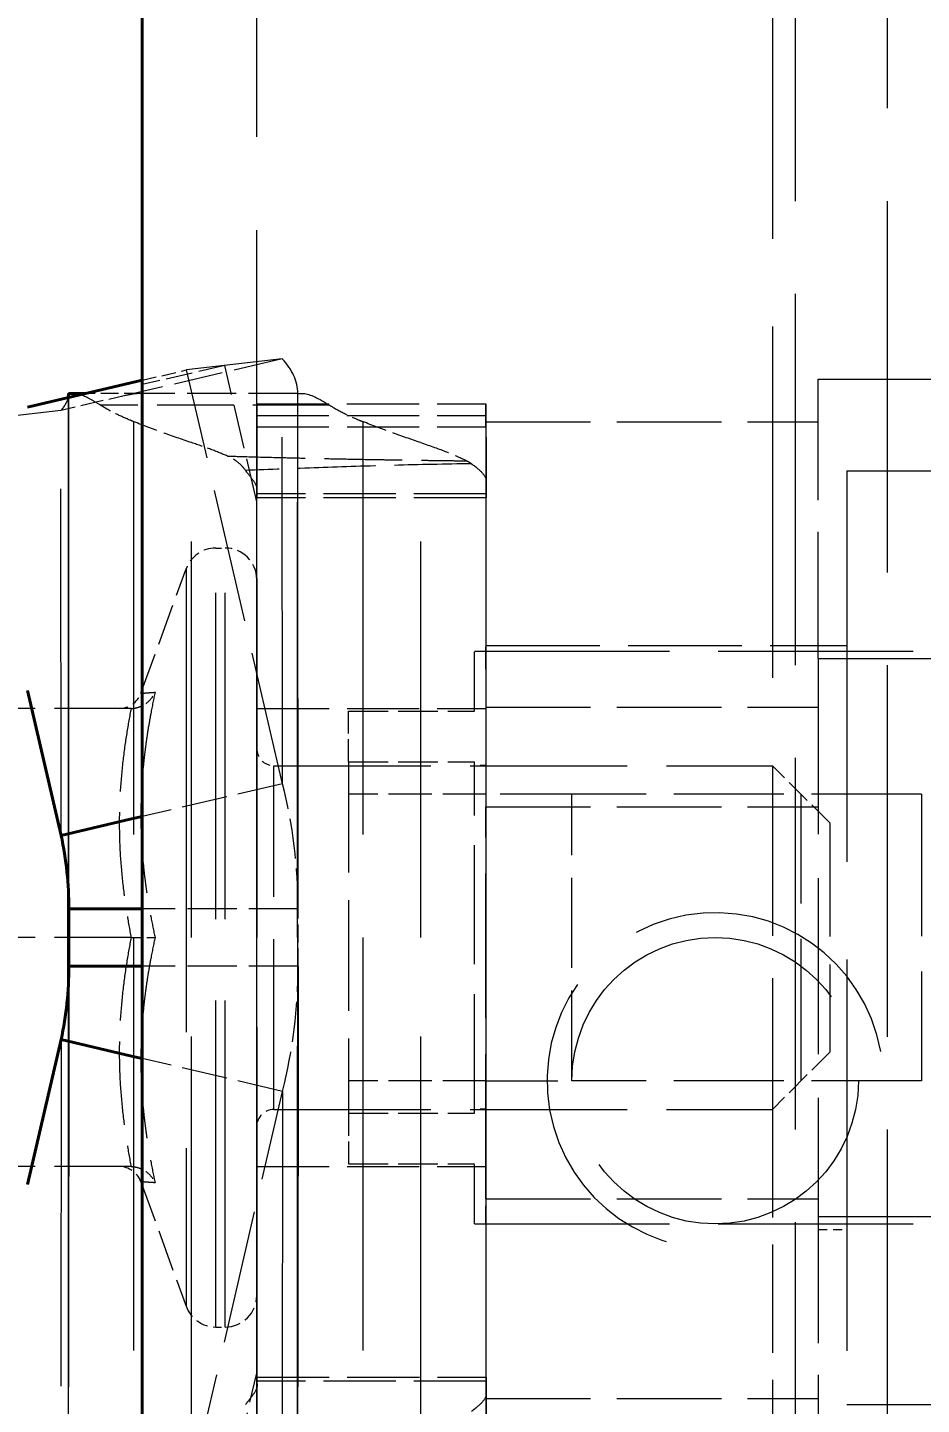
# Model space of a CAD drawing. Header units: millimetres. Extents: x 0 to 2523, y 0 to 1782.
# Drawn here: x 504.71 to 520.31, y 1027.92 to 1051.95 of the extents above; entities that cross this region are included whole.
import ezdxf

# ---------------------------------------------------------------- set-up
doc = ezdxf.new("R2010")
doc.units = ezdxf.units.MM
doc.header["$LTSCALE"] = 3
doc.linetypes.add('DASHED', pattern=[0.2067, 0.1654, -0.0413])
for name, color, linetype, lineweight in [('가려진 것(ISO)', 2, 'DASHED', 18), ('가려진 좁은 것(ISO)', 2, 'DASHED', 18), ('가시적인 것(ISO)', 3, 'Continuous', 40), ('가시적인 좁은 것(ISO)', 3, 'Continuous', 35), ('치수(ISO)', 2, 'Continuous', 25)]:
    doc.layers.add(name, color=color, linetype=linetype, lineweight=lineweight)
doc.styles.add('치수 텍스트_PSTEK_POSCO', font='isocp.shx')
doc.dimstyles.new('치수_PSTEK_POSCO', dxfattribs={"dimscale": 3, "dimtxt": 2.5, "dimasz": 1.5, "dimexe": 1, "dimexo": 1.5, "dimgap": 1, "dimtad": 1, "dimrnd": 1e-08, "dimdsep": 46, "dimtxsty": '치수 텍스트_PSTEK_POSCO', "dimcen": 0.09, "dimdle": 10, "dimclrd": 7, "dimclre": 7, "dimclrt": 2, "dimadec": 1, "dimazin": 2, "dimtfac": 1, "dimtmove": 0, "dimatfit": 3, "dimfxl": 0, "dimtolj": 1, "dimlwd": -1, "dimlwe": -1, "dimarcsym": 0})

# ---------------------------------------------------------------- blocks, each defined once
blk = doc.blocks.new('*D110')
at = {"layer": 'Defpoints', "color": 0, "transparency": 16777216}
for p in [(311.712, 1219.605), (311.712, 1166.067), (559.712, 953.067)]:
    blk.add_point(p, dxfattribs=at)
at = {"layer": '치수(ISO)', "color": 7, "transparency": 16777216}
for p, q in [((311.712, 1170.567), (311.712, 1222.605)), ((559.712, 957.567), (559.712, 1222.605)), ((555.212, 1219.605), (316.212, 1219.605))]:
    blk.add_line(p, q, dxfattribs=at)
for points in [[(316.212, 1220.355), (316.212, 1218.855), (311.712, 1219.605)], [(555.212, 1220.355), (555.212, 1218.855), (559.712, 1219.605)]]:
    blk.add_solid(points, dxfattribs=at)
at = {"layer": '치수(ISO)', "color": 2, "transparency": 16777216, "insert": (428.491, 1226.355), "char_height": 7.5, "attachment_point": 4, "style": '치수 텍스트_PSTEK_POSCO'}
blk.add_mtext('\\A1;248', dxfattribs=at)

msp = doc.modelspace()

# ---------------------------------------------------------------- linework, layer by layer
at = {"layer": '가려진 것(ISO)', "ltscale": 13.134298}
msp.add_line((508.7116, 488.0669), (508.7116, 1164.0669), dxfattribs=at)
at = {"layer": '가려진 것(ISO)', "ltscale": 13.068692}
for p, q in [((518.1116, 514.0669), (518.1116, 1138.0669)), ((519.7116, 1138.0669), (519.7116, 514.0669))]:
    msp.add_line(p, q, dxfattribs=at)
at = {"layer": '가려진 것(ISO)', "ltscale": 1.731117}
for p, q in [((509.1557, 1046.1683), (506.5217, 1045.5532)), ((509.427, 1045.5669), (506.7002, 1045.5669))]:
    msp.add_line(p, q, dxfattribs=at)
at = {"layer": '가려진 것(ISO)', "ltscale": 10.630617}
for p, q in [((509.1557, 1046.1683), (507.4884, 1045.9763)), ((505.2918, 1045.2659), (503.6244, 1045.074))]:
    msp.add_line(p, q, dxfattribs=at)
at = {"layer": '가려진 것(ISO)', "ltscale": 0.510403}
msp.add_line((506.7116, 1045.7949), (507.4884, 1045.9763), dxfattribs=at)
at = {"layer": '가려진 것(ISO)', "ltscale": 4.708343}
for p, q in [((509.1613, 1038.7522), (507.4884, 1045.9763)), ((507.4884, 1026.1574), (509.1613, 1033.3815))]:
    msp.add_line(p, q, dxfattribs=at)
at = {"layer": '가려진 것(ISO)', "ltscale": 9.837123}
for p, q in [((518.5116, 1045.8169), (530.7116, 1045.8169)), ((518.5116, 1040.94), (530.7116, 1040.94)), ((518.5116, 1031.1937), (530.7116, 1031.1937))]:
    msp.add_line(p, q, dxfattribs=at)
at = {"layer": '가려진 것(ISO)', "ltscale": 4.455295}
for p, q in [((518.5116, 1040.94), (518.5116, 1045.8169)), ((518.5116, 1031.1937), (518.5116, 1026.3169))]:
    msp.add_line(p, q, dxfattribs=at)
at = {"layer": '가려진 것(ISO)', "ltscale": 0.808278}
msp.add_line((506.5217, 1045.5532), (505.2918, 1045.2659), dxfattribs=at)
at = {"layer": '가려진 것(ISO)', "ltscale": 7.548428}
msp.add_line((505.4194, 1045.5669), (505.4244, 1045.5669), dxfattribs=at)
at = {"layer": '가려진 것(ISO)', "ltscale": 15.320109}
for p, q in [((505.4194, 1045.5669), (505.4194, 1026.5669)), ((509.42, 1045.5669), (509.42, 1026.5669))]:
    msp.add_line(p, q, dxfattribs=at)
at = {"layer": '가려진 것(ISO)', "ltscale": 14.79346}
for p, q in [((505.4338, 1036.5711), (505.427, 1045.5659)), ((509.4338, 1036.5742), (509.427, 1045.5689)), ((505.427, 1026.5678), (505.4338, 1035.5626)), ((509.427, 1026.5648), (509.4338, 1035.5595))]:
    msp.add_line(p, q, dxfattribs=at)
at = {"layer": '가려진 것(ISO)', "ltscale": 0.612689}
msp.add_line((506.7002, 1045.5669), (505.735, 1045.5669), dxfattribs=at)
at = {"layer": '가려진 것(ISO)', "ltscale": 0.44848}
msp.add_line((509.427, 1045.5669), (509.514, 1045.5669), dxfattribs=at)
at = {"layer": '가려진 것(ISO)', "ltscale": 2.539495}
for p, q in [((508.7113, 1045.3835), (512.7113, 1045.3835)), ((508.7133, 1040.0669), (512.7133, 1040.0669)), ((508.7133, 1032.0669), (512.7133, 1032.0669))]:
    msp.add_line(p, q, dxfattribs=at)
at = {"layer": '가려진 것(ISO)', "ltscale": 6.327119}
msp.add_line((512.7116, 1045.0669), (512.7116, 1040.0906), dxfattribs=at)
at = {"layer": '가려진 것(ISO)', "ltscale": 3.682313}
for p, q in [((512.7116, 1045.0669), (518.5116, 1045.0669)), ((512.7116, 1040.0906), (518.5116, 1040.0906)), ((512.7116, 1038.347), (518.5116, 1038.347)), ((512.7116, 1031.5049), (518.5116, 1031.5049)), ((512.7116, 1028.0164), (518.5116, 1028.0164))]:
    msp.add_line(p, q, dxfattribs=at)
at = {"layer": '가려진 것(ISO)', "ltscale": 12.853812}
msp.add_line((512.7167, 1028.0962), (512.7167, 1044.0375), dxfattribs=at)
at = {"layer": '가려진 것(ISO)', "ltscale": 13.763361}
msp.add_line((519.0116, 1044.2169), (519.0116, 1027.9169), dxfattribs=at)
at = {"layer": '가려진 것(ISO)', "ltscale": 12.659248}
for p, q in [((519.0116, 1044.2169), (534.7116, 1044.2169)), ((519.0116, 1027.9169), (534.7116, 1027.9169))]:
    msp.add_line(p, q, dxfattribs=at)
at = {"layer": '가려진 것(ISO)', "ltscale": 12.64015}
msp.add_line((508.7161, 1028.2287), (508.7161, 1043.905), dxfattribs=at)
at = {"layer": '가려진 것(ISO)', "ltscale": 0.104586}
for p, q in [((507.9968, 1042.8669), (508.1616, 1042.8669)), ((507.9968, 1029.2669), (508.1616, 1029.2669))]:
    msp.add_line(p, q, dxfattribs=at)
at = {"layer": '가려진 것(ISO)', "ltscale": 1.469374}
for p, q in [((506.6883, 1040.3301), (507.4799, 1042.505)), ((506.6883, 1031.8037), (507.4799, 1029.6287))]:
    msp.add_line(p, q, dxfattribs=at)
at = {"layer": '가려진 것(ISO)', "ltscale": 3.999763}
msp.add_line((512.7116, 1041.1669), (519.0116, 1041.1669), dxfattribs=at)
at = {"layer": '가려진 것(ISO)', "ltscale": 2.095026}
for p, q in [((512.5116, 1040.0169), (512.5116, 1041.0669)), ((512.5116, 1031.0669), (512.5116, 1032.1169))]:
    msp.add_line(p, q, dxfattribs=at)
at = {"layer": '가려진 것(ISO)', "ltscale": 6.856808}
for p, q in [((512.5116, 1041.0669), (523.3116, 1041.0669)), ((512.5116, 1031.0669), (523.3116, 1031.0669))]:
    msp.add_line(p, q, dxfattribs=at)
at = {"layer": '가려진 것(ISO)', "ltscale": 6.187803}
msp.add_line((518.5116, 1040.94), (518.5116, 1031.1937), dxfattribs=at)
at = {"layer": '가려진 것(ISO)', "ltscale": 2.698482}
msp.add_line((506.5193, 1040.0669), (502.2689, 1040.0669), dxfattribs=at)
at = {"layer": '가려진 것(ISO)', "ltscale": 5.079091}
for p, q in [((508.7099, 1040.0669), (508.7099, 1032.0669)), ((508.7133, 1032.0669), (508.7133, 1040.0669)), ((512.7099, 1040.0669), (512.7099, 1032.0669)), ((512.7133, 1032.0669), (512.7133, 1040.0669))]:
    msp.add_line(p, q, dxfattribs=at)
at = {"layer": '가려진 것(ISO)', "ltscale": 5.079092}
for p, q in [((508.7133, 1040.0669), (508.7099, 1040.0669)), ((508.7099, 1032.0669), (508.7133, 1032.0669))]:
    msp.add_line(p, q, dxfattribs=at)
at = {"layer": '가려진 것(ISO)', "ltscale": 1.396677}
for p, q in [((510.3116, 1040.0169), (512.5116, 1040.0169)), ((510.3116, 1039.1324), (512.5116, 1039.1324)), ((510.3116, 1033.0013), (512.5116, 1033.0013)), ((510.3116, 1032.1169), (512.5116, 1032.1169))]:
    msp.add_line(p, q, dxfattribs=at)
at = {"layer": '가려진 것(ISO)', "ltscale": 0.796132}
for p, q in [((510.3116, 1039.1324), (510.3116, 1040.0169)), ((510.3116, 1033.0013), (510.3116, 1032.1169))]:
    msp.add_line(p, q, dxfattribs=at)
at = {"layer": '가려진 것(ISO)', "ltscale": 2.476006}
for p, q in [((512.7116, 1040.0906), (512.7116, 1038.347)), ((512.7116, 1031.5049), (512.7116, 1028.0164))]:
    msp.add_line(p, q, dxfattribs=at)
at = {"layer": '가려진 것(ISO)', "ltscale": 5.52352}
for p, q in [((509.0116, 1039.0669), (517.7116, 1039.0669)), ((509.0116, 1033.0669), (517.7116, 1033.0669))]:
    msp.add_line(p, q, dxfattribs=at)
at = {"layer": '가려진 것(ISO)', "ltscale": 3.892509}
msp.add_line((510.3116, 1039.1324), (510.3116, 1033.0013), dxfattribs=at)
at = {"layer": '가려진 것(ISO)', "ltscale": 4.190152}
msp.add_line((512.5116, 1033.0013), (512.5116, 1039.1324), dxfattribs=at)
at = {"layer": '가려진 것(ISO)', "ltscale": 5.983681}
msp.add_line((517.7116, 1039.0669), (517.7116, 1033.0669), dxfattribs=at)
at = {"layer": '가려진 것(ISO)', "ltscale": 0.897783}
for p, q in [((518.7116, 1038.0669), (517.7116, 1039.0669)), ((518.7116, 1034.0669), (517.7116, 1033.0669))]:
    msp.add_line(p, q, dxfattribs=at)
at = {"layer": '가려진 것(ISO)', "ltscale": 1.609971}
for p, q in [((509.1613, 1038.7522), (506.7116, 1038.1802)), ((509.1613, 1033.3815), (506.7116, 1033.9536))]:
    msp.add_line(p, q, dxfattribs=at)
at = {"layer": '가려진 것(ISO)', "ltscale": 1.525278}
for p, q in [((512.7142, 1038.5669), (510.3116, 1038.5669)), ((512.7142, 1033.5669), (510.3116, 1033.5669))]:
    msp.add_line(p, q, dxfattribs=at)
at = {"layer": '가려진 것(ISO)', "ltscale": 3.809293}
for p, q in [((512.7142, 1038.5669), (512.7168, 1038.5669)), ((512.7168, 1033.5669), (512.7142, 1033.5669))]:
    msp.add_line(p, q, dxfattribs=at)
at = {"layer": '가려진 것(ISO)', "ltscale": 3.174394}
for p, q in [((512.7142, 1033.5669), (512.7142, 1038.5669)), ((512.7168, 1033.5669), (512.7168, 1038.5669)), ((514.2116, 1033.5669), (514.2116, 1038.5669))]:
    msp.add_line(p, q, dxfattribs=at)
at = {"layer": '가려진 것(ISO)', "ltscale": 2.520347}
for p, q in [((514.2116, 1038.5669), (512.7168, 1038.5669)), ((512.7168, 1033.5669), (514.2116, 1033.5669))]:
    msp.add_line(p, q, dxfattribs=at)
at = {"layer": '가려진 것(ISO)', "ltscale": 3.872783}
for p, q in [((520.3116, 1038.5669), (514.2116, 1038.5669)), ((520.3116, 1033.5669), (514.2116, 1033.5669))]:
    msp.add_line(p, q, dxfattribs=at)
at = {"layer": '가려진 것(ISO)', "ltscale": 4.986384}
msp.add_line((520.3116, 1038.5669), (520.3116, 1033.5669), dxfattribs=at)
at = {"layer": '가려진 것(ISO)', "ltscale": 5.086114}
msp.add_line((512.7116, 1031.5049), (512.7116, 1038.347), dxfattribs=at)
at = {"layer": '가려진 것(ISO)', "ltscale": 3.989087}
msp.add_line((518.7116, 1038.0669), (518.7116, 1034.0669), dxfattribs=at)
at = {"layer": '가려진 것(ISO)', "ltscale": 1.728174}
for p, q in [((509.4338, 1036.5669), (506.7116, 1036.5669)), ((509.4338, 1035.5669), (506.7116, 1035.5669))]:
    msp.add_line(p, q, dxfattribs=at)
at = {"layer": '가려진 것(ISO)', "ltscale": 0.634799}
msp.add_line((509.4338, 1035.5669), (509.4338, 1036.5669), dxfattribs=at)
at = {"layer": '가려진 것(ISO)', "ltscale": 2.698431}
msp.add_line((506.5192, 1036.0669), (502.2689, 1036.0669), dxfattribs=at)
at = {"layer": '가려진 것(ISO)', "ltscale": 2.698487}
msp.add_line((506.5193, 1032.0669), (502.2689, 1032.0669), dxfattribs=at)
at = {"layer": '가려진 것(ISO)', "ltscale": 0.317349}
msp.add_line((518.5116, 1030.9669), (519.0116, 1030.9669), dxfattribs=at)
at = {"layer": '가려진 것(ISO)', "ltscale": 12.665669}
msp.add_circle((516.7116, 1033.5669), 2.5, dxfattribs=at)
at = {"layer": '가려진 것(ISO)', "ltscale": 0.426521}
for centre, start, end in [((507.9968, 1042.3169), 90, 160), ((507.9968, 1029.8169), 200, 270)]:
    msp.add_arc(centre, 0.55, start, end, dxfattribs=at)
at = {"layer": '가려진 것(ISO)', "ltscale": 0.548413}
for centre, start, end in [((508.1616, 1042.3169), 0, 90), ((508.1616, 1029.8169), 270, 0)]:
    msp.add_arc(centre, 0.55, start, end, dxfattribs=at)
at = {"layer": '가려진 것(ISO)', "ltscale": 0.31017}
for centre, start, end in [((506.3124, 1040.4669), 270, 340), ((506.3124, 1031.6669), 20, 90)]:
    msp.add_arc(centre, 0.4, start, end, dxfattribs=at)
at = {"layer": '가려진 것(ISO)', "ltscale": 0.299089}
for centre, start, end in [((509.0116, 1039.3669), 180, 270), ((509.0116, 1032.7669), 90, 180)]:
    msp.add_arc(centre, 0.3, start, end, dxfattribs=at)
at = {"layer": '가려진 것(ISO)', "ltscale": 11.144523}
msp.add_arc((516.7116, 1033.5669), 2.933, 10, 280, dxfattribs=at)
at = {"layer": '가려진 것(ISO)', "ltscale": 2.19112}
for centre in [(508.7113, 1040.3835), (512.7113, 1040.3835)]:
    msp.add_ellipse(centre, major_axis=(0, 5), ratio=0.0004255, start_param=5.879393, end_param=6.5696509, dxfattribs=at)
at = {"layer": '가려진 것(ISO)', "ltscale": 13.117392}
for centre, major_axis, start_param, end_param in [((508.7119, 1036.0669), (0, 9.5), 0.2864656, 2.855127), ((512.7119, 1036.0669), (0, -9.5), 3.4280582, 5.9967196)]:
    msp.add_ellipse(centre, major_axis=major_axis, ratio=0.0004255, start_param=start_param, end_param=end_param, dxfattribs=at)
at = {"layer": '가려진 것(ISO)', "ltscale": 3.154497}
for centre, major_axis, start_param, end_param in [((508.7147, 1058.775), (0, -15), 5.879393, 6.210637), ((512.7147, 1058.775), (0, -15), 5.8793931, 6.2106371), ((508.7147, 1013.3587), (0, 15), 0.0725483, 0.4037923), ((512.7147, 1013.3587), (0, 15), 0.0725482, 0.4037923)]:
    msp.add_ellipse(centre, major_axis=major_axis, ratio=0.0004255, start_param=start_param, end_param=end_param, dxfattribs=at)
at = {"layer": '가려진 것(ISO)', "ltscale": 2.048363}
msp.add_open_spline([(509.427, 1045.5669), (509.4274, 1045.7743), (509.336, 1045.9816), (509.1557, 1046.1683)], degree=3, dxfattribs=at)
at = {"layer": '가려진 것(ISO)', "ltscale": 1.263882}
msp.add_open_spline([(505.4184, 1045.4929), (505.4013, 1045.4202), (505.3589, 1045.3459), (505.2918, 1045.2659)], degree=3, dxfattribs=at)
at = {"layer": '가려진 것(ISO)', "ltscale": 0.917635}
msp.add_open_spline([(505.983, 1045.3607), (505.9154, 1045.4035), (505.8521, 1045.4407), (505.6716, 1045.5351), (505.5775, 1045.5654), (505.5133, 1045.5669)], degree=3, knots=[-2.39231706, -2.39231706, -2.39231706, -2.39231706, -2.3486929, -2.3486929, -2.25464695, -2.25464695, -2.25464695, -2.25464695], dxfattribs=at)
at = {"layer": '가려진 것(ISO)', "ltscale": 1.787673}
msp.add_open_spline([(506.7002, 1045.5669), (506.7002, 1045.5669), (506.7002, 1045.5669), (506.7002, 1045.5669), (506.5773, 1045.5661), (506.3493, 1045.5129)], degree=3, knots=[0, 0, 0, 0, 0.00123737, 0.00123737, 0.28082374, 0.28082374, 0.28082374, 0.28082374], dxfattribs=at)
at = {"layer": '가려진 것(ISO)', "ltscale": 0.917555}
msp.add_open_spline([(509.514, 1045.5669), (509.6062, 1045.5655), (509.7643, 1045.4979), (509.9672, 1045.3711), (509.9754, 1045.3659), (509.9837, 1045.3607)], degree=3, knots=[-2.32675333, -2.32675333, -2.32675333, -2.32675333, -2.19233301, -2.19233301, -2.18674205, -2.18674205, -2.18674205, -2.18674205], dxfattribs=at)
at = {"layer": '가려진 것(ISO)', "ltscale": 0.690919}
msp.add_open_spline([(506.5611, 1045.0742), (506.5398, 1045.0826), (506.5187, 1045.0911), (506.4977, 1045.0997), (506.4128, 1045.1347), (506.3312, 1045.1713), (506.2535, 1045.2096), (506.1568, 1045.2573), (506.0661, 1045.3077), (505.983, 1045.3607)], degree=3, knots=[0, 0, 0, 0, 0.0988299, 0.0988299, 0.0988299, 0.5, 0.5, 0.5, 1, 1, 1, 1], dxfattribs=at)
at = {"layer": '가려진 것(ISO)', "ltscale": 0.690815}
msp.add_open_spline([(509.9837, 1045.3607), (510.0669, 1045.3077), (510.1575, 1045.2573), (510.2543, 1045.2096), (510.3322, 1045.1711), (510.414, 1045.1344), (510.4992, 1045.0994), (510.5199, 1045.0909), (510.5407, 1045.0825), (510.5617, 1045.0742)], degree=3, knots=[0, 0, 0, 0, 0.5, 0.5, 0.5, 0.9025059, 0.9025059, 0.9025059, 1, 1, 1, 1], dxfattribs=at)
at = {"layer": '가려진 것(ISO)', "ltscale": 1.037947}
for points, knots in [([(507.5743, 1044.7063), (507.4048, 1044.7626), (507.2355, 1044.8215), (506.8978, 1044.9441), (506.7292, 1045.0079), (506.5611, 1045.0742)], [-0.16348865, -0.16348865, -0.16348865, -0.16348865, -0.08174478, -0.08174478, -0.000001, -0.000001, -0.000001, -0.000001]), ([(511.575, 1044.7063), (511.4054, 1044.7627), (511.2361, 1044.8215), (510.8984, 1044.9441), (510.7298, 1045.0079), (510.5617, 1045.0742)], [-0.16348834, -0.16348834, -0.16348834, -0.16348834, -0.08174464, -0.08174464, -0.000001, -0.000001, -0.000001, -0.000001])]:
    msp.add_open_spline(points, degree=3, knots=knots, dxfattribs=at)
at = {"layer": '가려진 것(ISO)', "ltscale": 0.746982}
msp.add_open_spline([(508.1992, 1044.4721), (508.1115, 1044.5103), (508.0146, 1044.5491), (507.9099, 1044.5883), (507.8053, 1044.6275), (507.693, 1044.667), (507.5743, 1044.7063)], degree=3, knots=[0, 0, 0, 0, 0.5, 0.5, 0.5, 1, 1, 1, 1], dxfattribs=at)
at = {"layer": '가려진 것(ISO)', "ltscale": 1.033177}
msp.add_open_spline([(511.575, 1044.7063), (511.7416, 1044.651), (511.8924, 1044.5966), (512.1623, 1044.4901), (512.2803, 1044.4382), (512.3781, 1044.389)], degree=3, knots=[-0.16282276, -0.16282276, -0.16282276, -0.16282276, -0.08246392, -0.08246392, -0.000001, -0.000001, -0.000001, -0.000001], dxfattribs=at)
at = {"layer": '가려진 것(ISO)', "ltscale": 0.580682}
msp.add_open_spline([(508.5171, 1044.2206), (508.4772, 1044.2759), (508.4309, 1044.3244), (508.3779, 1044.3662), (508.325, 1044.4081), (508.2655, 1044.4433), (508.1992, 1044.4721)], degree=3, knots=[0, 0, 0, 0, 0.5, 0.5, 0.5, 1, 1, 1, 1], dxfattribs=at)
at = {"layer": '가려진 것(ISO)', "ltscale": 0.923971}
for points, knots in [([(508.7161, 1043.9047), (508.7162, 1043.9399), (508.6963, 1043.9807), (508.6217, 1044.0855), (508.5711, 1044.1457), (508.5171, 1044.2206)], [0.000001, 0.000001, 0.000001, 0.000001, 0.07765173, 0.07765173, 0.15274647, 0.15274647, 0.15274647, 0.15274647]), ([(508.5171, 1027.9132), (508.5704, 1027.9871), (508.6205, 1028.0467), (508.6958, 1028.1521), (508.7162, 1028.1934), (508.7161, 1028.229)], [-0.15257167, -0.15257167, -0.15257167, -0.15257167, -0.07857682, -0.07857682, -0.000001, -0.000001, -0.000001, -0.000001])]:
    msp.add_open_spline(points, degree=3, knots=knots, dxfattribs=at)
at = {"layer": '가려진 것(ISO)', "ltscale": 0.156232}
msp.add_open_spline([(512.3781, 1044.389), (512.3927, 1044.3817), (512.4068, 1044.3738), (512.4341, 1044.3571), (512.4472, 1044.3483), (512.4599, 1044.339)], degree=3, knots=[0.000001, 0.000001, 0.000001, 0.000001, 0.012313333, 0.012313333, 0.024625639, 0.024625639, 0.024625639, 0.024625639], dxfattribs=at)
at = {"layer": '가려진 것(ISO)', "ltscale": 1.041271}
for points, knots in [([(512.4599, 1044.339), (512.5442, 1044.2768), (512.6087, 1044.2217), (512.695, 1044.1219), (512.7168, 1044.0773), (512.7167, 1044.0372)], [-0.16423316, -0.16423316, -0.16423316, -0.16423316, -0.08209167, -0.08209167, -0.00008865, -0.00008865, -0.00008865, -0.00008865]), ([(512.7167, 1028.0965), (512.7168, 1028.0564), (512.695, 1028.0119), (512.6087, 1027.912), (512.5442, 1027.8569), (512.4599, 1027.7947)], [0.00008865, 0.00008865, 0.00008865, 0.00008865, 0.0820562, 0.0820562, 0.16423317, 0.16423317, 0.16423317, 0.16423317])]:
    msp.add_open_spline(points, degree=3, knots=knots, dxfattribs=at)
at = {"layer": '가려진 것(ISO)', "ltscale": 3.790577}
for points in [[(512.7142, 1043.8145), (512.7146, 1043.7424), (512.715, 1043.7248), (512.7159, 1043.7992), (512.7163, 1043.8911), (512.7167, 1044.0372)], [(512.7142, 1028.3192), (512.7146, 1028.3914), (512.715, 1028.4089), (512.7159, 1028.3345), (512.7163, 1028.2426), (512.7167, 1028.0965)]]:
    msp.add_open_spline(points, degree=3, knots=[-0.59728772, -0.59728772, -0.59728772, -0.59728772, -0.29865558, -0.29865558, -0.00008864, -0.00008864, -0.00008864, -0.00008864], dxfattribs=at)
at = {"layer": '가려진 것(ISO)', "ltscale": 2.873697}
for points in [[(508.7142, 1043.8145), (508.7145, 1043.7674), (508.7148, 1043.7468), (508.715, 1043.7431), (508.7153, 1043.7394), (508.7155, 1043.7527), (508.7157, 1043.7981), (508.7158, 1043.824), (508.716, 1043.8604), (508.7161, 1043.9047)], [(508.7142, 1028.3192), (508.7145, 1028.3663), (508.7148, 1028.3869), (508.715, 1028.3906), (508.7153, 1028.3943), (508.7155, 1028.381), (508.7157, 1028.3356), (508.7158, 1028.3097), (508.716, 1028.2733), (508.7161, 1028.229)]]:
    msp.add_open_spline(points, degree=3, knots=[0, 0, 0, 0, 0.3890197, 0.3890197, 0.3890197, 0.7780394, 0.7780394, 0.7780394, 1, 1, 1, 1], dxfattribs=at)
at = {"layer": '가려진 것(ISO)', "ltscale": 2.541035}
for points in [[(512.715, 1043.7431), (511.3815, 1043.743), (510.0482, 1043.7429), (508.7151, 1043.7425)], [(508.7151, 1028.3912), (510.0482, 1028.3908), (511.3815, 1028.3907), (512.715, 1028.3907)]]:
    msp.add_open_spline(points, degree=3, dxfattribs=at)
at = {"layer": '가려진 것(ISO)', "ltscale": 0.356764}
msp.add_open_spline([(506.5193, 1040.0669), (506.5599, 1040.0668), (506.6001, 1040.0728), (506.6809, 1040.0962), (506.7206, 1040.1144), (506.7978, 1040.1635), (506.834, 1040.1955), (506.8938, 1040.2664), (506.9176, 1040.3051), (506.9353, 1040.3466), (506.9357, 1040.3475), (506.9361, 1040.3483)], degree=3, knots=[0.000007253, 0.000007253, 0.000007253, 0.000007253, 0.012182988, 0.012182988, 0.025541036, 0.025541036, 0.040859243, 0.040859243, 0.055840117, 0.055840117, 0.056151409, 0.056151409, 0.056151409, 0.056151409], dxfattribs=at)
at = {"layer": '가려진 것(ISO)', "ltscale": 1.41808}
for points in [[(509.4338, 1036.5669), (509.4338, 1037.3022), (509.342, 1038.0376), (509.1613, 1038.7522)], [(509.1613, 1033.3815), (509.342, 1034.0962), (509.4338, 1034.8315), (509.4338, 1035.5669)]]:
    msp.add_open_spline(points, degree=3, dxfattribs=at)
at = {"layer": '가려진 것(ISO)', "ltscale": 0.356819}
msp.add_open_spline([(506.5192, 1036.0669), (506.5598, 1036.0669), (506.5999, 1036.0669), (506.6807, 1036.0669), (506.7205, 1036.0669), (506.7978, 1036.0669), (506.834, 1036.0669), (506.8937, 1036.0669), (506.9175, 1036.0669), (506.9353, 1036.0669), (506.9357, 1036.0669), (506.9361, 1036.0669)], degree=3, knots=[-0.056055776, -0.056055776, -0.056055776, -0.056055776, -0.043849048, -0.043849048, -0.030415241, -0.030415241, -0.015046721, -0.015046721, 0, 0, 0.000314742, 0.000314742, 0.000314742, 0.000314742], dxfattribs=at)
at = {"layer": '가려진 것(ISO)', "ltscale": 0.356759}
msp.add_open_spline([(506.5193, 1032.0669), (506.5599, 1032.0669), (506.6001, 1032.0609), (506.6809, 1032.0376), (506.7205, 1032.0193), (506.7978, 1031.9703), (506.834, 1031.9382), (506.8938, 1031.8673), (506.9176, 1031.8286), (506.9353, 1031.7871), (506.9357, 1031.7862), (506.9361, 1031.7854)], degree=3, knots=[-0.056046371, -0.056046371, -0.056046371, -0.056046371, -0.043826559, -0.043826559, -0.030415995, -0.030415995, -0.015038694, -0.015038694, 0, 0, 0.000312487, 0.000312487, 0.000312487, 0.000312487], dxfattribs=at)
at = {"layer": '가려진 좁은 것(ISO)', "ltscale": 12.363597}
msp.add_line((517.7116, 1085.0669), (517.7116, 1039.0669), dxfattribs=at)
at = {"layer": '가려진 좁은 것(ISO)', "ltscale": 12.197012}
for p, q in [((509.1613, 1038.7522), (509.1557, 1046.1683)), ((505.2974, 1037.8499), (505.2918, 1045.2659)), ((505.2974, 1034.2838), (505.2918, 1026.8678)), ((509.1613, 1033.3815), (509.1557, 1025.9655))]:
    msp.add_line(p, q, dxfattribs=at)
at = {"layer": '가려진 좁은 것(ISO)', "ltscale": 0.940741}
msp.add_line((508.1553, 1046.0531), (506.7116, 1045.7188), dxfattribs=at)
at = {"layer": '가려진 좁은 것(ISO)', "ltscale": 1.553127}
for p, q in [((508.7116, 1043.6708), (508.1553, 1046.0531)), ((508.1553, 1026.0806), (508.7116, 1028.4629))]:
    msp.add_line(p, q, dxfattribs=at)
at = {"layer": '가려진 좁은 것(ISO)', "ltscale": 15.320109}
for p, q in [((505.4194, 1045.5669), (505.4194, 1026.5669)), ((505.4236, 1045.5669), (505.4236, 1026.5669)), ((509.42, 1045.5669), (509.42, 1026.5669)), ((509.4236, 1026.5669), (509.4236, 1045.5669)), ((509.4244, 1045.5669), (509.4244, 1026.5669))]:
    msp.add_line(p, q, dxfattribs=at)
at = {"layer": '가려진 좁은 것(ISO)', "ltscale": 5.47371}
for p, q in [((505.4244, 1036.9044), (505.4244, 1045.526)), ((505.4244, 1026.6078), (505.4244, 1035.2293))]:
    msp.add_line(p, q, dxfattribs=at)
at = {"layer": '가려진 좁은 것(ISO)', "ltscale": 14.79346}
for p, q in [((505.4338, 1036.5711), (505.427, 1045.5659)), ((505.4338, 1035.5626), (505.427, 1026.5678))]:
    msp.add_line(p, q, dxfattribs=at)
at = {"layer": '가려진 좁은 것(ISO)', "ltscale": 14.802096}
for p, q in [((509.4338, 1036.5669), (509.427, 1045.5669)), ((509.4338, 1035.5669), (509.427, 1026.5669))]:
    msp.add_line(p, q, dxfattribs=at)
at = {"layer": '가려진 좁은 것(ISO)', "ltscale": 2.698427}
msp.add_line((509.9837, 1045.3607), (505.983, 1045.3607), dxfattribs=at)
at = {"layer": '가려진 좁은 것(ISO)', "ltscale": 14.525633}
msp.add_line((506.5611, 1045.0742), (506.5611, 1027.0595), dxfattribs=at)
at = {"layer": '가려진 좁은 것(ISO)', "ltscale": 2.539495}
for p, q in [((508.7107, 1045.1797), (512.7107, 1045.1797)), ((508.7122, 1044.9814), (512.7122, 1044.9814)), ((512.7142, 1043.8145), (508.7142, 1043.8145)), ((512.7142, 1028.3192), (508.7142, 1028.3192))]:
    msp.add_line(p, q, dxfattribs=at)
at = {"layer": '가려진 좁은 것(ISO)', "ltscale": 14.52563}
msp.add_line((510.5617, 1045.0742), (510.5617, 1027.0595), dxfattribs=at)
at = {"layer": '가려진 좁은 것(ISO)', "ltscale": 13.932404}
msp.add_line((507.5743, 1027.4274), (507.5743, 1044.7063), dxfattribs=at)
at = {"layer": '가려진 좁은 것(ISO)', "ltscale": 13.932405}
msp.add_line((511.575, 1027.4274), (511.575, 1044.7063), dxfattribs=at)
at = {"layer": '가려진 좁은 것(ISO)', "ltscale": 12.853303}
msp.add_line((512.7167, 1028.0965), (512.7167, 1044.0372), dxfattribs=at)
at = {"layer": '가려진 좁은 것(ISO)', "ltscale": 12.639679}
msp.add_line((508.7161, 1028.229), (508.7161, 1043.9047), dxfattribs=at)
at = {"layer": '가려진 좁은 것(ISO)', "ltscale": 11.483541}
for p, q in [((507.9968, 1029.2669), (507.9968, 1042.8669)), ((508.1616, 1029.2669), (508.1616, 1042.8669))]:
    msp.add_line(p, q, dxfattribs=at)
at = {"layer": '가려진 좁은 것(ISO)', "ltscale": 16.308598}
msp.add_line((507.4799, 1042.505), (507.4799, 1029.6287), dxfattribs=at)
at = {"layer": '가려진 좁은 것(ISO)', "ltscale": 2.476006}
msp.add_line((512.7136, 1038.347), (512.7151, 1040.0906), dxfattribs=at)
at = {"layer": '가려진 좁은 것(ISO)', "ltscale": 0.000980327}
msp.add_line((512.7116, 1039.2329), (512.7133, 1039.2329), dxfattribs=at)
at = {"layer": '가려진 좁은 것(ISO)', "ltscale": 5.983681}
msp.add_line((509.0116, 1033.0669), (509.0116, 1039.0669), dxfattribs=at)
at = {"layer": '가려진 좁은 것(ISO)', "ltscale": 0.12796}
for p, q in [((512.7133, 1039.0691), (512.5116, 1039.069)), ((512.5116, 1033.0647), (512.7133, 1033.0646))]:
    msp.add_line(p, q, dxfattribs=at)
at = {"layer": '가려진 좁은 것(ISO)', "ltscale": 0.125799}
for p, q in [((512.5116, 1039.0647), (512.7099, 1039.0646)), ((512.7099, 1033.0691), (512.5116, 1033.069))]:
    msp.add_line(p, q, dxfattribs=at)
at = {"layer": '가려진 좁은 것(ISO)', "ltscale": 4.986384}
msp.add_line((518.2116, 1033.5669), (518.2116, 1038.5669), dxfattribs=at)
at = {"layer": '가려진 좁은 것(ISO)', "ltscale": 3.809293}
msp.add_line((517.7116, 1033.0669), (517.7116, 1027.0669), dxfattribs=at)
at = {"layer": '가려진 좁은 것(ISO)', "ltscale": 0.745215}
msp.add_ellipse((512.7116, 1036.0669), major_axis=(0, 9), ratio=0.0004255, start_param=6.1528453, end_param=6.2832799, dxfattribs=at)
at = {"layer": '가려진 좁은 것(ISO)', "ltscale": 3.615856}
msp.add_ellipse((512.7116, 1036.0669), major_axis=(0, 9), ratio=0.0004255, start_param=5.175884, end_param=5.808698, dxfattribs=at)
at = {"layer": '가려진 좁은 것(ISO)', "ltscale": 4.085482}
for start_param, end_param in [(5.6396842, 6.9266864), (2.4980915, 3.7850938)]:
    msp.add_ellipse((512.7116, 1036.0669), major_axis=(0, 5), ratio=0.0004255, start_param=start_param, end_param=end_param, dxfattribs=at)
at = {"layer": '가려진 좁은 것(ISO)', "ltscale": 2.167323}
msp.add_ellipse((512.7116, 1036.0669), major_axis=(0, -5.1), ratio=0.0004255, start_param=2.4723854, end_param=3.1417595, dxfattribs=at)
at = {"layer": '가려진 좁은 것(ISO)', "ltscale": 0.667734}
msp.add_ellipse((512.7116, 1036.0669), major_axis=(0, -5.1), ratio=0.0004255, start_param=2.0342914, end_param=2.2405413, dxfattribs=at)
at = {"layer": '가려진 좁은 것(ISO)', "ltscale": 4.081878}
msp.add_ellipse((512.7116, 1036.0669), major_axis=(0, 5), ratio=0.0004255, start_param=0.9278627, end_param=2.2137299, dxfattribs=at)
at = {"layer": '가려진 좁은 것(ISO)', "ltscale": 4.089082}
msp.add_ellipse((512.7116, 1036.0669), major_axis=(0, 5), ratio=0.0004255, start_param=4.0683208, end_param=5.3564572, dxfattribs=at)
at = {"layer": '가려진 좁은 것(ISO)', "ltscale": 0.000216209}
msp.add_open_spline([(512.7116, 1044.9905), (512.7118, 1044.9905), (512.712, 1044.9905), (512.7121, 1044.9905)], degree=3, dxfattribs=at)
at = {"layer": '가려진 좁은 것(ISO)', "ltscale": 2.734044}
msp.add_open_spline([(508.1992, 1044.4721), (508.3121, 1044.4687), (508.4255, 1044.4654), (508.5393, 1044.4622), (508.7478, 1044.4563), (508.9577, 1044.4507), (509.1689, 1044.4455), (509.2972, 1044.4423), (509.4259, 1044.4392), (509.5551, 1044.4362), (509.6115, 1044.435), (509.668, 1044.4337), (509.7245, 1044.4324), (509.888, 1044.4288), (510.0521, 1044.4254), (510.2171, 1044.4222), (510.3634, 1044.4193), (510.5103, 1044.4166), (510.6578, 1044.414), (510.7541, 1044.4123), (510.8506, 1044.4106), (510.9474, 1044.409), (510.9828, 1044.4084), (511.0182, 1044.4078), (511.0536, 1044.4073), (511.1721, 1044.4054), (511.2909, 1044.4035), (511.4102, 1044.4018), (511.5171, 1044.4002), (511.6243, 1044.3987), (511.7319, 1044.3972), (511.8286, 1044.3959), (511.9255, 1044.3946), (512.0227, 1044.3934), (512.1105, 1044.3922), (512.1985, 1044.3911), (512.2867, 1044.3901), (512.3171, 1044.3897), (512.3476, 1044.3894), (512.3781, 1044.389)], degree=3, knots=[0, 0, 0, 0, 0.0844545, 0.0844545, 0.0844545, 0.2392845, 0.2392845, 0.2392845, 0.3333333, 0.3333333, 0.3333333, 0.3743632, 0.3743632, 0.3743632, 0.4929223, 0.4929223, 0.4929223, 0.5980553, 0.5980553, 0.5980553, 0.6666667, 0.6666667, 0.6666667, 0.6917173, 0.6917173, 0.6917173, 0.7754928, 0.7754928, 0.7754928, 0.8505712, 0.8505712, 0.8505712, 0.9180518, 0.9180518, 0.9180518, 0.9789633, 0.9789633, 0.9789633, 1, 1, 1, 1], dxfattribs=at)
at = {"layer": '가려진 좁은 것(ISO)', "ltscale": 2.707696}
msp.add_open_spline([(512.4599, 1044.339), (512.0005, 1044.3311), (511.5478, 1044.3215), (511.1035, 1044.3098), (510.6591, 1044.2982), (510.2232, 1044.2844), (509.7927, 1044.2691), (509.3622, 1044.2539), (508.9372, 1044.2372), (508.5171, 1044.2206)], degree=3, knots=[0, 0, 0, 0, 0.3333333, 0.3333333, 0.3333333, 0.6666667, 0.6666667, 0.6666667, 1, 1, 1, 1], dxfattribs=at)
at = {"layer": '가려진 좁은 것(ISO)', "ltscale": 0.001011}
msp.add_open_spline([(512.7134, 1044.0726), (512.7128, 1044.0726), (512.7122, 1044.0726), (512.7116, 1044.0726)], degree=3, dxfattribs=at)
at = {"layer": '가려진 좁은 것(ISO)', "ltscale": 15.938072}
msp.add_open_spline([(508.7116, 1042.3169), (508.7116, 1042.3169), (508.7116, 1042.3169), (508.7116, 1042.317), (508.7116, 1042.317), (508.7116, 1042.3171), (508.7116, 1042.3172), (508.7116, 1042.3174), (508.7116, 1042.3175), (508.7116, 1042.3177), (508.7116, 1042.3178), (508.7116, 1042.3184), (508.7116, 1042.3186), (508.7116, 1042.3191), (508.7116, 1042.3194), (508.7116, 1042.3199), (508.7116, 1042.3203), (508.7116, 1042.3213), (508.7116, 1042.3219), (508.7116, 1042.3227), (508.7116, 1042.323), (508.7116, 1042.3236), (508.7116, 1042.3236), (508.7115, 1042.3226), (508.7115, 1042.3206), (508.7114, 1042.3137), (508.7114, 1042.3068), (508.7113, 1042.2874), (508.7113, 1042.2749), (508.7112, 1042.2446), (508.7111, 1042.2268), (508.7111, 1042.1873), (508.711, 1042.1655), (508.7109, 1042.122), (508.7109, 1042.0992), (508.7108, 1042.0489), (508.7108, 1042.0216), (508.7107, 1041.9624), (508.7107, 1041.9306), (508.7106, 1041.8628), (508.7106, 1041.8268), (508.7105, 1041.751), (508.7105, 1041.7112), (508.7104, 1041.6284), (508.7104, 1041.5853), (508.7103, 1041.4967), (508.7103, 1041.4511), (508.7102, 1041.3582), (508.7102, 1041.311), (508.7101, 1041.2255), (508.7101, 1041.1858), (508.71, 1041.1031), (508.71, 1041.06), (508.71, 1040.971), (508.7099, 1040.9249), (508.7099, 1040.8303), (508.7099, 1040.7818), (508.7098, 1040.6827), (508.7098, 1040.6322), (508.7098, 1040.5299), (508.7097, 1040.478), (508.7097, 1040.3738), (508.7097, 1040.3213), (508.7096, 1040.2166), (508.7096, 1040.1644), (508.7096, 1040.0368), (508.7095, 1039.9557), (508.7095, 1039.7864), (508.7095, 1039.6981), (508.7094, 1039.5184), (508.7094, 1039.4269), (508.7093, 1039.2451), (508.7093, 1039.1548), (508.7093, 1038.9594), (508.7092, 1038.8469), (508.7092, 1038.6151), (508.7092, 1038.4957), (508.7091, 1038.2516), (508.7091, 1038.1268), (508.7091, 1037.8734), (508.7091, 1037.7448), (508.709, 1037.4855), (508.709, 1037.3548), (508.709, 1037.093), (508.709, 1036.9619), (508.709, 1036.7014), (508.709, 1036.5718), (508.709, 1036.3163), (508.709, 1036.1902), (508.709, 1036.0669), (508.709, 1035.9435), (508.709, 1035.8175), (508.709, 1035.5619), (508.709, 1035.4324), (508.709, 1035.1718), (508.709, 1035.0407), (508.709, 1034.7789), (508.709, 1034.6482), (508.7091, 1034.3889), (508.7091, 1034.2603), (508.7091, 1034.0069), (508.7091, 1033.8822), (508.7092, 1033.638), (508.7092, 1033.5186), (508.7092, 1033.2868), (508.7093, 1033.1744), (508.7093, 1032.9789), (508.7093, 1032.8886), (508.7094, 1032.7069), (508.7094, 1032.6153), (508.7095, 1032.4356), (508.7095, 1032.3473), (508.7095, 1032.178), (508.7096, 1032.0969), (508.7096, 1031.9693), (508.7096, 1031.9171), (508.7097, 1031.8124), (508.7097, 1031.76), (508.7097, 1031.6557), (508.7098, 1031.6038), (508.7098, 1031.5015), (508.7098, 1031.451), (508.7099, 1031.3519), (508.7099, 1031.3034), (508.7099, 1031.2088), (508.71, 1031.1628), (508.71, 1031.0737), (508.71, 1031.0306), (508.7101, 1030.9479), (508.7101, 1030.9082), (508.7102, 1030.8228), (508.7102, 1030.7755), (508.7103, 1030.6827), (508.7103, 1030.6371), (508.7104, 1030.5484), (508.7104, 1030.5053), (508.7105, 1030.4225), (508.7105, 1030.3827), (508.7106, 1030.3069), (508.7106, 1030.2709), (508.7107, 1030.2031), (508.7107, 1030.1713), (508.7108, 1030.1122), (508.7108, 1030.0848), (508.7109, 1030.0346), (508.7109, 1030.0117), (508.711, 1029.9682), (508.7111, 1029.9464), (508.7111, 1029.9069), (508.7112, 1029.8891), (508.7113, 1029.8588), (508.7113, 1029.8463), (508.7114, 1029.8269), (508.7114, 1029.82), (508.7115, 1029.8131), (508.7115, 1029.8111), (508.7116, 1029.8102), (508.7116, 1029.8102), (508.7116, 1029.8107), (508.7116, 1029.811), (508.7116, 1029.8119), (508.7116, 1029.8124), (508.7116, 1029.8135), (508.7116, 1029.8138), (508.7116, 1029.8144), (508.7116, 1029.8146), (508.7116, 1029.8151), (508.7116, 1029.8154), (508.7116, 1029.8159), (508.7116, 1029.816), (508.7116, 1029.8162), (508.7116, 1029.8163), (508.7116, 1029.8166), (508.7116, 1029.8166), (508.7116, 1029.8167), (508.7116, 1029.8168), (508.7116, 1029.8168), (508.7116, 1029.8168), (508.7116, 1029.8169)], degree=3, knots=[2.7682585, 2.7682585, 2.7682585, 2.7682585, 2.7682654, 2.7682654, 2.7682736, 2.7682736, 2.768302, 2.768302, 2.768405, 2.768405, 2.7685079, 2.7685079, 2.7691488, 2.7691488, 2.7697897, 2.7697897, 2.7710714, 2.7710714, 2.7753516, 2.7753516, 2.7796319, 2.7796319, 2.7881924, 2.7881924, 2.8053134, 2.8053134, 2.8334237, 2.8334237, 2.861534, 2.861534, 2.8896444, 2.8896444, 2.9177547, 2.9177547, 2.9432586, 2.9432586, 2.9687626, 2.9687626, 2.9942666, 2.9942666, 3.0197705, 3.0197705, 3.0452745, 3.0452745, 3.0707784, 3.0707784, 3.0962824, 3.0962824, 3.1217864, 3.1217864, 3.142083, 3.142083, 3.1623796, 3.1623796, 3.1826762, 3.1826762, 3.2029728, 3.2029728, 3.2232694, 3.2232694, 3.243566, 3.243566, 3.2638626, 3.2638626, 3.2841593, 3.2841593, 3.3139229, 3.3139229, 3.3436866, 3.3436866, 3.3734502, 3.3734502, 3.4032139, 3.4032139, 3.4402162, 3.4402162, 3.4772185, 3.4772185, 3.5142208, 3.5142208, 3.5512231, 3.5512231, 3.5882254, 3.5882254, 3.6252277, 3.6252277, 3.66223, 3.66223, 3.6992323, 3.6992323, 3.6992323, 3.7362346, 3.7362346, 3.7732369, 3.7732369, 3.8102392, 3.8102392, 3.8472415, 3.8472415, 3.8842438, 3.8842438, 3.9212461, 3.9212461, 3.9582484, 3.9582484, 3.9952507, 3.9952507, 4.0250143, 4.0250143, 4.054778, 4.054778, 4.0845417, 4.0845417, 4.1143053, 4.1143053, 4.1346019, 4.1346019, 4.1548985, 4.1548985, 4.1751951, 4.1751951, 4.1954918, 4.1954918, 4.2157884, 4.2157884, 4.236085, 4.236085, 4.2563816, 4.2563816, 4.2766782, 4.2766782, 4.3021822, 4.3021822, 4.3276861, 4.3276861, 4.3531901, 4.3531901, 4.378694, 4.378694, 4.404198, 4.404198, 4.429702, 4.429702, 4.4552059, 4.4552059, 4.4807099, 4.4807099, 4.5088202, 4.5088202, 4.5369305, 4.5369305, 4.5650409, 4.5650409, 4.5931512, 4.5931512, 4.6102722, 4.6102722, 4.6188327, 4.6188327, 4.6231129, 4.6231129, 4.6273932, 4.6273932, 4.6286749, 4.6286749, 4.6293158, 4.6293158, 4.6299566, 4.6299566, 4.6300596, 4.6300596, 4.6301625, 4.6301625, 4.6301909, 4.6301909, 4.6301992, 4.6301992, 4.6302061, 4.6302061, 4.6302061, 4.6302061], dxfattribs=at)
at = {"layer": '가려진 좁은 것(ISO)', "ltscale": 1.579512}
for points, knots in [([(506.6883, 1040.3301), (506.6883, 1040.3301), (506.6918, 1040.3303), (506.6987, 1040.3309), (506.7004, 1040.3311), (506.7023, 1040.3312), (506.7045, 1040.3314), (506.7112, 1040.332), (506.72, 1040.3327), (506.7309, 1040.3336), (506.7378, 1040.3342), (506.7455, 1040.3348), (506.754, 1040.3354), (506.763, 1040.3361), (506.7729, 1040.3369), (506.7836, 1040.3377), (506.7989, 1040.3389), (506.8158, 1040.3402), (506.8338, 1040.3414), (506.8399, 1040.3419), (506.846, 1040.3423), (506.8523, 1040.3428), (506.8781, 1040.3446), (506.9061, 1040.3465), (506.9361, 1040.3484)], [0, 0, 0, 0, 0.20094998, 0.20094998, 0.20094998, 0.25, 0.25, 0.25, 0.40333094, 0.40333094, 0.40333094, 0.5, 0.5, 0.5, 0.60292444, 0.60292444, 0.60292444, 0.75, 0.75, 0.75, 0.7988985, 0.7988985, 0.7988985, 0.99999466, 0.99999466, 0.99999466, 0.99999466]), ([(506.9361, 1031.7853), (506.9057, 1031.7873), (506.8776, 1031.7892), (506.8517, 1031.791), (506.8453, 1031.7915), (506.839, 1031.7919), (506.8329, 1031.7923), (506.8148, 1031.7936), (506.7979, 1031.7949), (506.7826, 1031.7961), (506.772, 1031.7969), (506.7622, 1031.7976), (506.7532, 1031.7983), (506.7448, 1031.799), (506.7371, 1031.7996), (506.7302, 1031.8002), (506.7195, 1031.801), (506.7108, 1031.8018), (506.7043, 1031.8023), (506.7021, 1031.8025), (506.7002, 1031.8027), (506.6985, 1031.8028), (506.6917, 1031.8034), (506.6883, 1031.8037), (506.6883, 1031.8037)], [0.00000535, 0.00000535, 0.00000535, 0.00000535, 0.20052293, 0.20052293, 0.20052293, 0.25, 0.25, 0.25, 0.39734023, 0.39734023, 0.39734023, 0.5, 0.5, 0.5, 0.59717741, 0.59717741, 0.59717741, 0.75, 0.75, 0.75, 0.79938724, 0.79938724, 0.79938724, 1, 1, 1, 1])]:
    msp.add_open_spline(points, degree=3, knots=knots, dxfattribs=at)
at = {"layer": '가려진 좁은 것(ISO)', "ltscale": 3.159124}
for points, knots in [([(506.9361, 1040.3484), (506.9112, 1040.2318), (506.8861, 1040.1073), (506.8615, 1039.9737), (506.8568, 1039.9477), (506.852, 1039.9213), (506.8472, 1039.8945), (506.8304, 1039.8), (506.814, 1039.7011), (506.7985, 1039.5988), (506.7872, 1039.5237), (506.7763, 1039.4468), (506.7662, 1039.3685), (506.7575, 1039.3014), (506.7493, 1039.2332), (506.7418, 1039.1642), (506.7287, 1039.0433), (506.7176, 1038.9199), (506.709, 1038.7949), (506.7066, 1038.7603), (506.7044, 1038.7256), (506.7025, 1038.6907), (506.6932, 1038.528), (506.6883, 1038.3631), (506.6883, 1038.1985), (506.6883, 1038.0338), (506.6932, 1037.8693), (506.7025, 1037.7074), (506.7044, 1037.6727), (506.7066, 1037.6382), (506.709, 1037.6037), (506.7176, 1037.4795), (506.7287, 1037.357), (506.7418, 1037.2372), (506.7493, 1037.1688), (506.7575, 1037.1012), (506.7662, 1037.0347), (506.7763, 1036.9573), (506.7872, 1036.8812), (506.7985, 1036.807), (506.814, 1036.7058), (506.8304, 1036.6081), (506.8472, 1036.5147), (506.852, 1036.4883), (506.8568, 1036.4623), (506.8615, 1036.4365), (506.8861, 1036.3047), (506.9112, 1036.1818), (506.9361, 1036.0669)], [0.00000232, 0.00000232, 0.00000232, 0.00000232, 0.10460482, 0.10460482, 0.10460482, 0.125, 0.125, 0.125, 0.19708955, 0.19708955, 0.19708955, 0.25, 0.25, 0.25, 0.29543023, 0.29543023, 0.29543023, 0.375, 0.375, 0.375, 0.39704146, 0.39704146, 0.39704146, 0.5, 0.5, 0.5, 0.60295854, 0.60295854, 0.60295854, 0.625, 0.625, 0.625, 0.70456977, 0.70456977, 0.70456977, 0.75, 0.75, 0.75, 0.80291045, 0.80291045, 0.80291045, 0.875, 0.875, 0.875, 0.89539518, 0.89539518, 0.89539518, 0.99999751, 0.99999751, 0.99999751, 0.99999751]), ([(506.9361, 1036.0669), (506.9112, 1035.9519), (506.8861, 1035.8291), (506.8615, 1035.6972), (506.8568, 1035.6715), (506.852, 1035.6454), (506.8472, 1035.619), (506.8304, 1035.5256), (506.814, 1035.4279), (506.7985, 1035.3268), (506.7872, 1035.2525), (506.7763, 1035.1765), (506.7662, 1035.099), (506.7575, 1035.0325), (506.7493, 1034.965), (506.7418, 1034.8965), (506.7287, 1034.7767), (506.7176, 1034.6542), (506.709, 1034.53), (506.7066, 1034.4956), (506.7044, 1034.461), (506.7025, 1034.4263), (506.6932, 1034.2644), (506.6883, 1034.0999), (506.6883, 1033.9353), (506.6883, 1033.7706), (506.6932, 1033.6057), (506.7025, 1033.443), (506.7044, 1033.4082), (506.7066, 1033.3734), (506.709, 1033.3388), (506.7176, 1033.2138), (506.7287, 1033.0904), (506.7418, 1032.9696), (506.7493, 1032.9005), (506.7575, 1032.8323), (506.7662, 1032.7652), (506.7763, 1032.6869), (506.7872, 1032.61), (506.7985, 1032.535), (506.814, 1032.4327), (506.8304, 1032.3337), (506.8472, 1032.2392), (506.852, 1032.2124), (506.8568, 1032.186), (506.8615, 1032.16), (506.8861, 1032.0264), (506.9112, 1031.9019), (506.9361, 1031.7853)], [0.00000249, 0.00000249, 0.00000249, 0.00000249, 0.10460482, 0.10460482, 0.10460482, 0.125, 0.125, 0.125, 0.19708955, 0.19708955, 0.19708955, 0.25, 0.25, 0.25, 0.29543023, 0.29543023, 0.29543023, 0.375, 0.375, 0.375, 0.39704146, 0.39704146, 0.39704146, 0.5, 0.5, 0.5, 0.60295854, 0.60295854, 0.60295854, 0.625, 0.625, 0.625, 0.70456977, 0.70456977, 0.70456977, 0.75, 0.75, 0.75, 0.80291045, 0.80291045, 0.80291045, 0.875, 0.875, 0.875, 0.89539518, 0.89539518, 0.89539518, 0.99999769, 0.99999769, 0.99999769, 0.99999769])]:
    msp.add_open_spline(points, degree=3, knots=knots, dxfattribs=at)
at = {"layer": '가려진 좁은 것(ISO)', "ltscale": 2.94755}
msp.add_open_spline([(506.5193, 1040.0668), (506.4927, 1039.9306), (506.4667, 1039.7859), (506.4421, 1039.6309), (506.4175, 1039.476), (506.3942, 1039.3108), (506.3747, 1039.14), (506.3552, 1038.9691), (506.3395, 1038.7925), (506.3288, 1038.6127), (506.3181, 1038.4329), (506.3124, 1038.2499), (506.3124, 1038.0669), (506.3124, 1037.8838), (506.3181, 1037.7008), (506.3288, 1037.521), (506.3395, 1037.3412), (506.3552, 1037.1646), (506.3747, 1036.9938), (506.3942, 1036.8229), (506.4175, 1036.6578), (506.4421, 1036.5028), (506.4667, 1036.3479), (506.4926, 1036.2031), (506.5192, 1036.0669)], degree=3, knots=[0, 0, 0, 0, 0.125, 0.125, 0.125, 0.25, 0.25, 0.25, 0.375, 0.375, 0.375, 0.5, 0.5, 0.5, 0.625, 0.625, 0.625, 0.75, 0.75, 0.75, 0.875, 0.875, 0.875, 1, 1, 1, 1], dxfattribs=at)
at = {"layer": '가려진 좁은 것(ISO)', "ltscale": 2.947551}
msp.add_open_spline([(506.5192, 1036.0668), (506.4926, 1035.9306), (506.4667, 1035.7859), (506.4421, 1035.6309), (506.4175, 1035.476), (506.3942, 1035.3108), (506.3747, 1035.14), (506.3552, 1034.9691), (506.3395, 1034.7925), (506.3288, 1034.6127), (506.3181, 1034.4329), (506.3124, 1034.2499), (506.3124, 1034.0669), (506.3124, 1033.8838), (506.3181, 1033.7008), (506.3288, 1033.521), (506.3395, 1033.3412), (506.3552, 1033.1646), (506.3747, 1032.9938), (506.3942, 1032.8229), (506.4175, 1032.6578), (506.4421, 1032.5028), (506.4667, 1032.3479), (506.4927, 1032.2031), (506.5193, 1032.0669)], degree=3, knots=[0, 0, 0, 0, 0.125, 0.125, 0.125, 0.25, 0.25, 0.25, 0.375, 0.375, 0.375, 0.5, 0.5, 0.5, 0.625, 0.625, 0.625, 0.75, 0.75, 0.75, 0.875, 0.875, 0.875, 1, 1, 1, 1], dxfattribs=at)
at = {"layer": '가시적인 것(ISO)'}
for p, q in [((506.7116, 486.0669), (506.7116, 1166.0669)), ((504.7116, 1045.3279), (506.7116, 1045.7949)), ((505.4244, 1045.5669), (505.427, 1045.5669)), ((505.735, 1045.5669), (505.427, 1045.5669)), ((505.2974, 1037.8499), (504.7116, 1040.3793)), ((506.5273, 1038.1371), (505.2974, 1037.8499)), ((506.7116, 1038.1802), (506.5273, 1038.1371)), ((506.707, 1036.5669), (505.4338, 1036.5669)), ((505.4338, 1035.5669), (505.4338, 1036.5669)), ((506.7116, 1036.5669), (506.707, 1036.5669)), ((506.707, 1035.5669), (505.4338, 1035.5669)), ((506.7116, 1035.5669), (506.707, 1035.5669)), ((504.7116, 1031.7544), (505.2974, 1034.2838)), ((506.5273, 1033.9966), (505.2974, 1034.2838)), ((506.7116, 1033.9536), (506.5273, 1033.9966))]:
    msp.add_line(p, q, dxfattribs=at)
for points in [[(505.427, 1045.5669), (505.4271, 1045.5423), (505.4242, 1045.5177), (505.4184, 1045.4929)], [(505.4338, 1036.5669), (505.4337, 1036.998), (505.3878, 1037.4291), (505.2974, 1037.8499)], [(505.2974, 1034.2838), (505.3878, 1034.7046), (505.4337, 1035.1357), (505.4338, 1035.5669)]]:
    msp.add_open_spline(points, degree=3, dxfattribs=at)
at = {"layer": '가시적인 좁은 것(ISO)'}
for p, q in [((505.4244, 1045.526), (505.4244, 1045.5669)), ((505.4244, 1035.2293), (505.4244, 1036.9044))]:
    msp.add_line(p, q, dxfattribs=at)

# ---------------------------------------------------------------- dimensions: what is measured, and where the dimension line sits
at = {"layer": '치수(ISO)', "color": 7}
dim = msp.add_linear_dim(base=(311.7116, 1219.6047), p1=(559.7116, 953.0669), p2=(311.7116, 1166.0669), angle=180, dimstyle='치수_PSTEK_POSCO', override={"dimdec": 2, "dimtp": 0, "dimtm": 0, "dimtdec": 2, "dimtofl": 0, "dimatfit": 1}, dxfattribs=at)
dim.commit()
dim.dimension.update_dxf_attribs({"geometry": '*D110', "text_midpoint": (435.7116, 1219.6047), "dimtype": 160})

doc.saveas('drawing.dxf')
